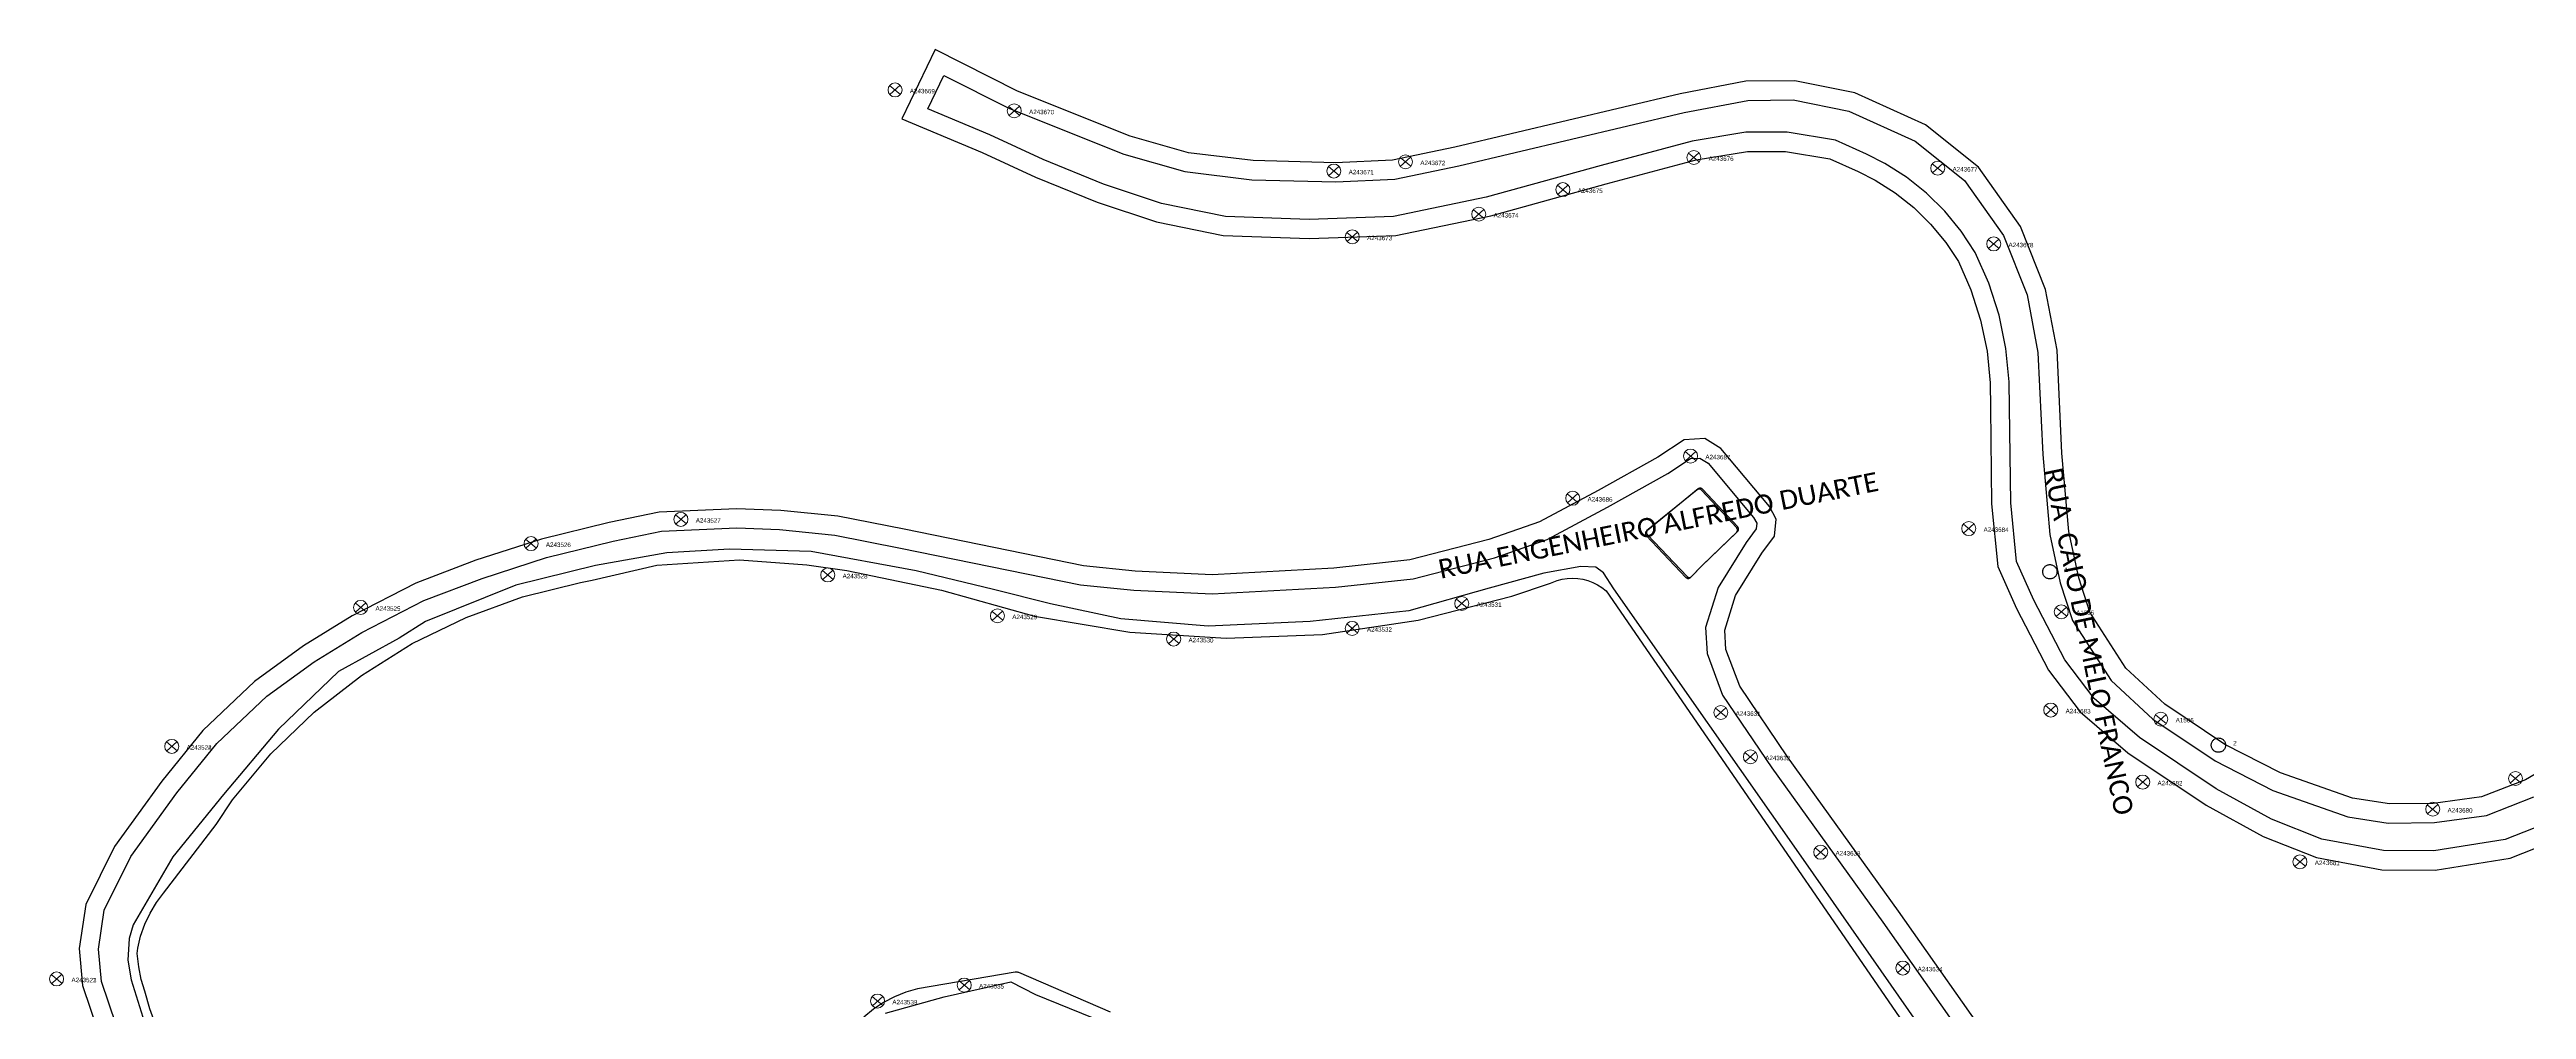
# Model space of a CAD drawing. Header units: millimetres. Extents: x 676447 to 689606, y 7455628 to 7463967.
# Drawn here: x 683627.9 to 684016.5, y 7460024.9 to 7460175.6 of the extents above; entities that cross this region are included whole.
import ezdxf

# ---------------------------------------------------------------- set-up
doc = ezdxf.new("R2010")
doc.units = ezdxf.units.MM
doc.header["$LTSCALE"] = 0.1
doc.header["$MEASUREMENT"] = 0
doc.linetypes.add('PHANTOM2', pattern=[1.25, 0.625, -0.125, 0.125, -0.125, 0.125, -0.125])
doc.layers.add('10.4-Postes', color=1, linetype='Continuous', lineweight=0)
for name, color, linetype in [('Caixas Subterrâneas', 5, 'Continuous'), ('LEGENDAS_INFRAESTRUTURAS', 7, 'Continuous'), ('MUB_MEIOFIO', 7, 'Continuous'), ('MUB_OBRA_ARTE', 7, 'Continuous'), ('MUB_QUADRAS', 7, 'Continuous'), ('MUB_SEGMENTO', 7, 'Continuous'), ('NOS_DE_INFRAESTRUTURA', 7, 'Continuous')]:
    doc.layers.add(name, color=color, linetype=linetype)
doc.styles.add('Legend', font='calibri.ttf')
doc.styles.get("Standard").update_dxf_attribs({"font": 'arial.ttf'})

# ---------------------------------------------------------------- blocks, each defined once
blk = doc.blocks.new('PTPT')
at = {"layer": '10.4-Postes', "color": 1, "linetype": 'PHANTOM2'}
for points in [[(-0.0000079, 0.0000104), (0.0000075, -0.000002)], [(0.000007, 0.0000109), (-0.0000074, -0.0000025)]]:
    blk.add_lwpolyline(points, dxfattribs=at)
at = {"layer": '10.4-Postes', "color": 1}
blk.add_circle((-0.0000002, 0.0000042), 0.00000987, dxfattribs=at)
blk = doc.blocks.new('MHMZ')
at = {"linetype": 'PHANTOM2'}
blk.add_circle((0, 0), 0.0000101, dxfattribs=at)

msp = doc.modelspace()

# ---------------------------------------------------------------- linework, layer by layer
at = {"layer": 'MUB_MEIOFIO', "color": 253, "linetype": 'Continuous'}
for points in [[(684021.99, 7460055.06), (684013.2, 7460051.6), (684002.02, 7460049.8), (683994.13, 7460049.87), (683984.44, 7460051.67), (683976.53, 7460054.8), (683967.88, 7460059.57), (683955.82, 7460067.61), (683948.74, 7460073.71), (683944.11, 7460079.8), (683939.25, 7460089.16), (683936.53, 7460095.24), (683935.63, 7460104.42), (683935.44, 7460119.39), (683935.41, 7460123.4), (683934.88, 7460128.67), (683933.8, 7460133.85), (683932.19, 7460138.89), (683930.06, 7460143.73), (683927.84, 7460147.08), (683925.28, 7460150.19), (683922.41, 7460153.01), (683919.26, 7460155.51), (683915.87, 7460157.67), (683912.98, 7460159.15), (683908.13, 7460161.32), (683900.55, 7460162.58), (683894.09, 7460162.58), (683885.67, 7460161.18), (683871.38, 7460157.38), (683853.33, 7460152.4), (683838.77, 7460149.37), (683825.57, 7460148.88), (683812.44, 7460149.37), (683802.36, 7460151.41), (683793.31, 7460154.43), (683783.83, 7460158.29), (683775.46, 7460162.16), (683765.7, 7460166.23), (683768.23, 7460171.5), (683778.55, 7460166.3), (683796.49, 7460159.13), (683806.04, 7460156.4), (683816.57, 7460155.13), (683829.73, 7460154.79), (683838.99, 7460155.21), (683849.05, 7460157.32), (683884.4, 7460165.68), (683894.37, 7460167.58), (683901.47, 7460167.65), (683910.25, 7460165.9), (683920.66, 7460161.18), (683928.38, 7460155.01), (683934.49, 7460146.36), (683938.22, 7460137.08), (683939.9, 7460128.01), (683940.67, 7460112), (683941.77, 7460099.47), (683943.41, 7460091.9), (683945.3, 7460085.98), (683951.37, 7460076.56), (683957.93, 7460070.48), (683967.68, 7460063.93), (683976.78, 7460059.3), (683988.53, 7460055.15), (683994.86, 7460054.19), (684002.12, 7460054.27), (684010.26, 7460055.39), (684017.7, 7460058.28)], [(683638.36, 7460022.51), (683636.05, 7460029.32), (683635.59, 7460034.39), (683636.51, 7460040.51), (683640.67, 7460048.92), (683647.89, 7460058.95), (683654.17, 7460066.67), (683662.02, 7460074.08), (683669.45, 7460079.49), (683676.9, 7460084.08), (683686.62, 7460089.08), (683695.8, 7460092.58), (683705.91, 7460095.85), (683716.36, 7460098.39), (683723.93, 7460099.96), (683735.74, 7460100.48), (683742.44, 7460100.24), (683751.14, 7460099.36), (683761.41, 7460097.34), (683789.7, 7460091.58), (683798.03, 7460090.71), (683810.35, 7460090.13), (683829.67, 7460091.19), (683841.89, 7460092.5), (683854.63, 7460095.8), (683862.92, 7460098.67), (683872.34, 7460103.75), (683881.82, 7460109.05), (683885.38, 7460111.36), (683886.85, 7460111.45), (683888.17, 7460110.65), (683895.29, 7460102.15), (683895.77, 7460101.26), (683895.67, 7460100.33), (683894.1, 7460098.19), (683889.73, 7460091.17), (683887.73, 7460084.85), (683887.98, 7460080.77), (683890.43, 7460074.27), (683898.14, 7460062.85), (683915.58, 7460038.64), (683931.3, 7460016.22)], [(683892.61, 7460099.8), (683892.64, 7460099.84), (683892.68, 7460099.88), (683892.7, 7460099.92), (683892.72, 7460099.97), (683892.74, 7460100.02), (683892.75, 7460100.07), (683892.76, 7460100.12), (683892.76, 7460100.18), (683892.76, 7460100.23), (683892.74, 7460100.28), (683892.73, 7460100.33), (683892.71, 7460100.38), (683892.68, 7460100.42), (683892.65, 7460100.47), (683892.63, 7460100.5), (683887.1, 7460106.43), (683887.06, 7460106.46), (683887.02, 7460106.5), (683886.98, 7460106.52), (683886.93, 7460106.55), (683886.88, 7460106.56), (683886.83, 7460106.58), (683886.78, 7460106.58), (683886.72, 7460106.59), (683886.67, 7460106.58), (683886.62, 7460106.57), (683886.57, 7460106.56), (683886.52, 7460106.54), (683886.48, 7460106.52), (683886.43, 7460106.49), (683886.42, 7460106.47), (683878.5, 7460100.02), (683878.46, 7460099.99), (683878.42, 7460099.95), (683878.39, 7460099.9), (683878.37, 7460099.86), (683878.35, 7460099.81), (683878.33, 7460099.76), (683878.32, 7460099.71), (683878.31, 7460099.66), (683878.31, 7460099.61), (683878.32, 7460099.55), (683878.33, 7460099.5), (683878.35, 7460099.45), (683878.37, 7460099.4), (683878.4, 7460099.36), (683878.43, 7460099.32), (683878.45, 7460099.29), (683884.67, 7460092.73), (683884.71, 7460092.69), (683884.75, 7460092.66), (683884.79, 7460092.63), (683884.84, 7460092.61), (683884.89, 7460092.59), (683884.94, 7460092.58), (683884.99, 7460092.58), (683885.05, 7460092.57), (683885.1, 7460092.58), (683885.15, 7460092.59), (683885.2, 7460092.6), (683885.25, 7460092.62), (683885.29, 7460092.65), (683885.34, 7460092.68), (683885.38, 7460092.71), (683885.39, 7460092.73), (683887.09, 7460094.49), (683892.61, 7460099.8)], [(683922.76, 7460020.29), (683903.13, 7460048.45), (683903.11, 7460048.47), (683873.34, 7460090.91), (683871.75, 7460093.46), (683870.54, 7460094.31), (683868.2, 7460094.45), (683862.38, 7460093.39), (683853.79, 7460091.05), (683841.19, 7460087.49), (683825.71, 7460085.79), (683809.7, 7460085.08), (683796, 7460086.21), (683784.99, 7460088.56), (683776.02, 7460090.83), (683763.88, 7460093.74), (683747.41, 7460096.79), (683734.59, 7460097.14), (683724.79, 7460096.57), (683713.58, 7460094.58), (683701.08, 7460091.53), (683686.93, 7460085.82), (683682.75, 7460083.19), (683673.23, 7460077.94), (683663.86, 7460068.92), (683655.19, 7460058.67), (683647.24, 7460048.88), (683641.04, 7460038.23), (683640.42, 7460036.06), (683640.2, 7460032.68), (683640.73, 7460029.58), (683642.55, 7460023.72)], [(683759.1, 7460024.36), (683768.26, 7460026.91), (683778.75, 7460029.26), (683782.63, 7460027.28), (683795.11, 7460022.21)]]:
    msp.add_lwpolyline(points, dxfattribs=at)
at = {"layer": 'MUB_MEIOFIO', "linetype": 'Continuous'}
for points in [[(684021.99, 7460055.06), (684013.2, 7460051.6), (684002.02, 7460049.8), (683994.13, 7460049.87), (683984.44, 7460051.67), (683976.53, 7460054.8), (683967.88, 7460059.57), (683955.82, 7460067.61), (683948.74, 7460073.71), (683944.11, 7460079.8), (683939.25, 7460089.16), (683936.53, 7460095.24), (683935.63, 7460104.42), (683935.44, 7460119.39), (683935.41, 7460123.4), (683934.88, 7460128.67), (683933.8, 7460133.85), (683932.19, 7460138.89), (683930.06, 7460143.73), (683927.84, 7460147.08), (683925.28, 7460150.19), (683922.41, 7460153.01), (683919.26, 7460155.51), (683915.87, 7460157.67), (683912.98, 7460159.15), (683908.13, 7460161.32), (683900.55, 7460162.58), (683894.09, 7460162.58), (683885.67, 7460161.18), (683871.38, 7460157.38), (683853.33, 7460152.4), (683838.77, 7460149.37), (683825.57, 7460148.88), (683812.44, 7460149.37), (683802.36, 7460151.41), (683793.31, 7460154.43), (683783.83, 7460158.29), (683775.46, 7460162.16), (683765.7, 7460166.23), (683768.23, 7460171.5), (683778.55, 7460166.3), (683796.49, 7460159.13), (683806.04, 7460156.4), (683816.57, 7460155.13), (683829.73, 7460154.79), (683838.99, 7460155.21), (683849.05, 7460157.32), (683884.4, 7460165.68), (683894.37, 7460167.58), (683901.47, 7460167.65), (683910.25, 7460165.9), (683920.66, 7460161.18), (683928.38, 7460155.01), (683934.49, 7460146.36), (683938.22, 7460137.08), (683939.9, 7460128.01), (683940.67, 7460112), (683941.77, 7460099.47), (683943.41, 7460091.9), (683945.3, 7460085.98), (683951.37, 7460076.56), (683957.93, 7460070.48), (683967.68, 7460063.93), (683976.78, 7460059.3), (683988.53, 7460055.15), (683994.86, 7460054.19), (684002.12, 7460054.27), (684010.26, 7460055.39), (684017.7, 7460058.28)], [(683638.36, 7460022.51), (683636.05, 7460029.32), (683635.59, 7460034.39), (683636.51, 7460040.51), (683640.67, 7460048.92), (683647.89, 7460058.95), (683654.17, 7460066.67), (683662.02, 7460074.08), (683669.45, 7460079.49), (683676.9, 7460084.08), (683686.62, 7460089.08), (683695.8, 7460092.58), (683705.91, 7460095.85), (683716.36, 7460098.39), (683723.93, 7460099.96), (683735.74, 7460100.48), (683742.44, 7460100.24), (683751.14, 7460099.36), (683761.41, 7460097.34), (683789.7, 7460091.58), (683798.03, 7460090.71), (683810.35, 7460090.13), (683829.67, 7460091.19), (683841.89, 7460092.5), (683854.63, 7460095.8), (683862.92, 7460098.67), (683872.34, 7460103.75), (683881.82, 7460109.05), (683885.38, 7460111.36), (683886.85, 7460111.45), (683888.17, 7460110.65), (683895.29, 7460102.15), (683895.77, 7460101.26), (683895.67, 7460100.33), (683894.1, 7460098.19), (683889.73, 7460091.17), (683887.73, 7460084.85), (683887.98, 7460080.77), (683890.43, 7460074.27), (683898.14, 7460062.85), (683915.58, 7460038.64), (683931.3, 7460016.22)], [(683892.61, 7460099.8), (683892.64, 7460099.84), (683892.68, 7460099.88), (683892.7, 7460099.92), (683892.72, 7460099.97), (683892.74, 7460100.02), (683892.75, 7460100.07), (683892.76, 7460100.12), (683892.76, 7460100.18), (683892.76, 7460100.23), (683892.74, 7460100.28), (683892.73, 7460100.33), (683892.71, 7460100.38), (683892.68, 7460100.42), (683892.65, 7460100.47), (683892.63, 7460100.5), (683887.1, 7460106.43), (683887.06, 7460106.46), (683887.02, 7460106.5), (683886.98, 7460106.52), (683886.93, 7460106.55), (683886.88, 7460106.56), (683886.83, 7460106.58), (683886.78, 7460106.58), (683886.72, 7460106.59), (683886.67, 7460106.58), (683886.62, 7460106.57), (683886.57, 7460106.56), (683886.52, 7460106.54), (683886.48, 7460106.52), (683886.43, 7460106.49), (683886.42, 7460106.47), (683878.5, 7460100.02), (683878.46, 7460099.99), (683878.42, 7460099.95), (683878.39, 7460099.9), (683878.37, 7460099.86), (683878.35, 7460099.81), (683878.33, 7460099.76), (683878.32, 7460099.71), (683878.31, 7460099.66), (683878.31, 7460099.61), (683878.32, 7460099.55), (683878.33, 7460099.5), (683878.35, 7460099.45), (683878.37, 7460099.4), (683878.4, 7460099.36), (683878.43, 7460099.32), (683878.45, 7460099.29), (683884.67, 7460092.73), (683884.71, 7460092.69), (683884.75, 7460092.66), (683884.79, 7460092.63), (683884.84, 7460092.61), (683884.89, 7460092.59), (683884.94, 7460092.58), (683884.99, 7460092.58), (683885.05, 7460092.57), (683885.1, 7460092.58), (683885.15, 7460092.59), (683885.2, 7460092.6), (683885.25, 7460092.62), (683885.29, 7460092.65), (683885.34, 7460092.68), (683885.38, 7460092.71), (683885.39, 7460092.73), (683887.09, 7460094.49), (683892.61, 7460099.8)], [(683922.76, 7460020.29), (683903.13, 7460048.45), (683903.11, 7460048.47), (683873.34, 7460090.91), (683871.75, 7460093.46), (683870.54, 7460094.31), (683868.2, 7460094.45), (683862.38, 7460093.39), (683853.79, 7460091.05), (683841.19, 7460087.49), (683825.71, 7460085.79), (683809.7, 7460085.08), (683796, 7460086.21), (683784.99, 7460088.56), (683776.02, 7460090.83), (683763.88, 7460093.74), (683747.41, 7460096.79), (683734.59, 7460097.14), (683724.79, 7460096.57), (683713.58, 7460094.58), (683701.08, 7460091.53), (683686.93, 7460085.82), (683682.75, 7460083.19), (683673.23, 7460077.94), (683663.86, 7460068.92), (683655.19, 7460058.67), (683647.24, 7460048.88), (683641.04, 7460038.23), (683640.42, 7460036.06), (683640.2, 7460032.68), (683640.73, 7460029.58), (683642.55, 7460023.72)], [(683759.1, 7460024.36), (683768.26, 7460026.91), (683778.75, 7460029.26), (683782.63, 7460027.28), (683795.11, 7460022.21)]]:
    msp.add_lwpolyline(points, dxfattribs=at)
at = {"layer": 'MUB_OBRA_ARTE', "linetype": 'Continuous'}
msp.add_lwpolyline([(683892.78, 7460099.94), (683892.81, 7460099.98), (683892.85, 7460100.02), (683892.87, 7460100.06), (683892.89, 7460100.11), (683892.91, 7460100.16), (683892.92, 7460100.21), (683892.93, 7460100.26), (683892.93, 7460100.32), (683892.93, 7460100.37), (683892.91, 7460100.42), (683892.9, 7460100.47), (683892.88, 7460100.52), (683892.85, 7460100.56), (683892.82, 7460100.61), (683892.8, 7460100.64), (683887.27, 7460106.57), (683887.23, 7460106.6), (683887.19, 7460106.64), (683887.15, 7460106.66), (683887.1, 7460106.69), (683887.05, 7460106.7), (683887, 7460106.72), (683886.95, 7460106.72), (683886.89, 7460106.73), (683886.84, 7460106.72), (683886.79, 7460106.71), (683886.74, 7460106.7), (683886.69, 7460106.68), (683886.65, 7460106.66), (683886.6, 7460106.63), (683886.59, 7460106.61), (683878.67, 7460100.16), (683878.63, 7460100.13), (683878.59, 7460100.09), (683878.56, 7460100.04), (683878.54, 7460100), (683878.52, 7460099.95), (683878.5, 7460099.9), (683878.49, 7460099.85), (683878.48, 7460099.8), (683878.48, 7460099.75), (683878.49, 7460099.69), (683878.5, 7460099.64), (683878.52, 7460099.59), (683878.54, 7460099.54), (683878.57, 7460099.5), (683878.6, 7460099.46), (683878.62, 7460099.43), (683884.84, 7460092.87), (683884.88, 7460092.83), (683884.92, 7460092.8), (683884.96, 7460092.77), (683885.01, 7460092.75), (683885.06, 7460092.73), (683885.11, 7460092.72), (683885.16, 7460092.72), (683885.22, 7460092.71), (683885.27, 7460092.72), (683885.32, 7460092.73), (683885.37, 7460092.74), (683885.42, 7460092.76), (683885.46, 7460092.79), (683885.51, 7460092.82), (683885.55, 7460092.85), (683885.56, 7460092.87), (683887.26, 7460094.63), (683892.78, 7460099.94)], dxfattribs=at)
at = {"layer": 'MUB_QUADRAS', "linetype": 'Continuous'}
for points in [[(684022.36, 7460064.45), (684016.4, 7460060.99), (684009.5, 7460058.31), (684001.9, 7460057.27), (683995.07, 7460057.2), (683989.26, 7460058.07), (683977.96, 7460062.07), (683969.2, 7460066.52), (683959.8, 7460072.84), (683953.69, 7460078.5), (683948.03, 7460087.27), (683946.31, 7460092.67), (683944.75, 7460099.92), (683943.66, 7460112.21), (683942.89, 7460128.36), (683941.11, 7460137.92), (683937.15, 7460147.8), (683930.58, 7460157.08), (683922.24, 7460163.76), (683911.17, 7460168.77), (683901.75, 7460170.65), (683894.07, 7460170.58), (683883.77, 7460168.62), (683848.4, 7460160.25), (683838.62, 7460158.2), (683829.7, 7460157.79), (683816.79, 7460158.13), (683806.63, 7460159.35), (683797.46, 7460161.98), (683779.78, 7460169.04), (683766.85, 7460175.55), (683761.63, 7460164.68), (683774.25, 7460159.42), (683782.63, 7460155.54), (683792.27, 7460151.61), (683801.59, 7460148.51), (683812.08, 7460146.38), (683825.57, 7460145.88), (683839.13, 7460146.38), (683854.04, 7460149.48), (683872.16, 7460154.49), (683886.3, 7460158.24), (683894.34, 7460159.58), (683900.3, 7460159.58), (683907.26, 7460158.42), (683911.68, 7460156.44), (683914.38, 7460155.06), (683917.52, 7460153.06), (683920.42, 7460150.76), (683923.06, 7460148.16), (683925.43, 7460145.29), (683927.42, 7460142.29), (683929.38, 7460137.83), (683930.89, 7460133.09), (683931.91, 7460128.21), (683932.41, 7460123.24), (683932.44, 7460119.36), (683932.63, 7460104.25), (683933.59, 7460094.46), (683936.55, 7460087.86), (683941.56, 7460078.19), (683946.55, 7460071.65), (683954, 7460065.21), (683966.32, 7460057), (683975.25, 7460052.08), (683983.61, 7460048.77), (683993.84, 7460046.87), (684002.25, 7460046.8), (684013.99, 7460048.69), (684023.38, 7460052.39)], [(683933.74, 7460017.97), (683918.03, 7460040.38), (683900.6, 7460064.57), (683893.11, 7460075.66), (683890.95, 7460081.41), (683890.76, 7460084.47), (683892.47, 7460089.9), (683896.59, 7460096.51), (683898.57, 7460099.21), (683898.85, 7460101.86), (683897.79, 7460103.84), (683890.15, 7460112.96), (683887.61, 7460114.51), (683884.4, 7460114.3), (683880.27, 7460111.62), (683870.9, 7460106.38), (683861.71, 7460101.43), (683853.76, 7460098.67), (683841.35, 7460095.46), (683829.43, 7460094.18), (683810.34, 7460093.13), (683798.26, 7460093.71), (683790.15, 7460094.55), (683762, 7460100.28), (683751.58, 7460102.33), (683742.64, 7460103.24), (683735.72, 7460103.49), (683723.55, 7460102.95), (683715.7, 7460101.32), (683705.1, 7460098.74), (683694.8, 7460095.42), (683685.39, 7460091.83), (683675.42, 7460086.69), (683667.78, 7460081.98), (683660.1, 7460076.39), (683651.97, 7460068.72), (683645.51, 7460060.77), (683638.09, 7460050.48), (683633.61, 7460041.41), (683632.57, 7460034.48), (683633.09, 7460028.69), (683635.56, 7460021.42)], [(683641.65, 7460033.7), (683641.76, 7460034.57), (683642.21, 7460036.46), (683642.86, 7460038.31), (683643.69, 7460040.07), (683644.71, 7460041.74), (683645.8, 7460043.18), (683654.05, 7460053.96), (683656.61, 7460057.84), (683662.66, 7460065.04), (683669.42, 7460071.57), (683676.84, 7460077.36), (683684.81, 7460082.34), (683693.27, 7460086.46), (683702.1, 7460089.67), (683711.23, 7460091.95), (683713.05, 7460092.28), (683723.18, 7460094.64), (683736.17, 7460095.5), (683746.75, 7460094.7), (683753.02, 7460093.83), (683767.86, 7460090.75), (683782.45, 7460086.67), (683797.4, 7460084.13), (683812.52, 7460083.17), (683827.66, 7460083.79), (683842.66, 7460086), (683857.34, 7460089.76), (683863.42, 7460091.81), (683863.69, 7460091.94), (683864.45, 7460092.23), (683865.25, 7460092.45), (683866.06, 7460092.58), (683866.88, 7460092.62), (683867.7, 7460092.58), (683868.51, 7460092.46), (683869.3, 7460092.24), (683870.07, 7460091.95), (683870.8, 7460091.58), (683871.49, 7460091.14), (683872.13, 7460090.62), (683935.17, 7459998.97)], [(683644.74, 7460022.01), (683643.64, 7460025.04), (683642.88, 7460027.82), (683642.3, 7460029.65), (683641.94, 7460031.61), (683641.65, 7460033.7)], [(683794.39, 7460024.5), (683780.01, 7460030.71), (683779.91, 7460030.75), (683779.81, 7460030.77), (683779.71, 7460030.79), (683779.6, 7460030.79), (683779.5, 7460030.79), (683779.45, 7460030.78), (683764.12, 7460028.16), (683762.27, 7460027.64), (683760.48, 7460026.93), (683758.78, 7460026.04), (683757.18, 7460024.97), (683755.7, 7460023.74)]]:
    msp.add_lwpolyline(points, dxfattribs=at)

# ---------------------------------------------------------------- block references
at = {"layer": 'Caixas Subterrâneas', "color": 40}
for p, xscale, yscale, zscale, rotation in [((683941.77, 7460093.61), 111319.4907932735, 111319.4907932735, 111319.4907932735, 359.3000281319231), ((683968.22, 7460066.41), 111319.4907932736, 111319.4907932736, 111319.4907932736, 359.2999191892199)]:
    msp.add_blockref('MHMZ', p, dxfattribs=dict(at, xscale=xscale, yscale=yscale, zscale=zscale, rotation=rotation))
at = {"layer": 'NOS_DE_INFRAESTRUTURA', "color": 1}
for p, xscale, yscale, zscale, rotation in [((683760.59, 7460168.74), 111319.4907932736, 111319.4907932736, 111319.4907932736, 359.3007401606337), ((683779.3, 7460165.46), 111319.4907932736, 111319.4907932736, 111319.4907932736, 359.3006680231568), ((683829.44, 7460156.02), 111319.4907932736, 111319.4907932736, 111319.4907932736, 359.3004744295786), ((683840.68, 7460157.47), 111319.4907932736, 111319.4907932736, 111319.4907932736, 359.3004321297091), ((683885.92, 7460158.14), 111319.4907932736, 111319.4907932736, 111319.4907932736, 359.3002603207327), ((683924.19, 7460156.47), 111319.4907932736, 111319.4907932736, 111319.4907932736, 359.3001142440053), ((683865.38, 7460153.1), 111319.4907932736, 111319.4907932736, 111319.4907932736, 359.3003368687325), ((683852.18, 7460149.25), 111319.4907932736, 111319.4907932736, 111319.4907932736, 359.3003858675522), ((683832.34, 7460145.69), 111319.4907932736, 111319.4907932736, 111319.4907932736, 359.3004602397648), ((683932.97, 7460144.59), 111319.4907932736, 111319.4907932736, 111319.4907932736, 359.3000772208263), ((683885.41, 7460111.3), 111319.4907932735, 111319.4907932735, 111319.4907932735, 359.3002478581607), ((683866.92, 7460104.68), 111319.4907932736, 111319.4907932736, 111319.4907932736, 359.3003161656242), ((683727, 7460101.37), 111319.4907932736, 111319.4907932736, 111319.4907932736, 359.3008472417212), ((683929.06, 7460099.92), 111319.4907932736, 111319.4907932736, 111319.4907932736, 359.3000783787561), ((683703.48, 7460097.56), 111319.4907932736, 111319.4907932736, 111319.4907932736, 359.300935522386), ((683750.04, 7460092.64), 111319.4907932736, 111319.4907932736, 111319.4907932736, 359.3007569463366), ((683676.75, 7460087.55), 111319.4907932735, 111319.4907932735, 111319.4907932735, 359.3010341124981), ((683776.66, 7460086.23), 111319.4907932736, 111319.4907932736, 111319.4907932736, 359.3006537437169), ((683849.51, 7460088.17), 111319.4907932736, 111319.4907932736, 111319.4907932736, 359.300377313859), ((683943.58, 7460086.86), 111319.4907932736, 111319.4907932736, 111319.4907932736, 359.3000191742028), ((683804.31, 7460082.59), 111319.4907932736, 111319.4907932736, 111319.4907932736, 359.3005474803589), ((683832.31, 7460084.26), 111319.4907932735, 111319.4907932735, 111319.4907932735, 359.3004415146552), ((683890.16, 7460071.06), 111319.4907932736, 111319.4907932736, 111319.4907932736, 359.3002174599694), ((683941.93, 7460071.45), 111319.4907932736, 111319.4907932736, 111319.4907932736, 359.3000207142255), ((683959.2, 7460070.02), 111319.4907932736, 111319.4907932736, 111319.4907932736, 359.2999545984598), ((683647.11, 7460065.75), 111319.4907932735, 111319.4907932735, 111319.4907932735, 359.3011401350014), ((683647.11, 7460065.75), 111319.4907932735, 111319.4907932735, 111319.4907932735, 359.3011401350014), ((683894.8, 7460064.1), 111319.4907932736, 111319.4907932736, 111319.4907932736, 359.3001976861268), ((683956.35, 7460060.15), 111319.4907932735, 111319.4907932735, 111319.4907932735, 359.2999624115998), ((684014.84, 7460060.71), 111319.4907932736, 111319.4907932736, 111319.4907932736, 359.2997401159433), ((684001.86, 7460055.89), 111319.4907932736, 111319.4907932736, 111319.4907932736, 359.2997880311393), ((683905.83, 7460049.14), 111319.4907932736, 111319.4907932736, 111319.4907932736, 359.3001511402231), ((683981.03, 7460047.63), 111319.4907932736, 111319.4907932736, 111319.4907932736, 359.2998646845451), ((683629.05, 7460029.25), 111319.4907932736, 111319.4907932736, 111319.4907932736, 359.3011976683796), ((683629.05, 7460029.25), 111319.4907932736, 111319.4907932736, 111319.4907932736, 359.3011976683796), ((683771.45, 7460028.29), 111319.4907932736, 111319.4907932736, 111319.4907932736, 359.3006558027557), ((683918.71, 7460030.97), 111319.4907932736, 111319.4907932736, 111319.4907932736, 359.3000965830861), ((683757.85, 7460025.79), 111319.4907932735, 111319.4907932735, 111319.4907932735, 359.3007067616396)]:
    msp.add_blockref('PTPT', p, dxfattribs=dict(at, xscale=xscale, yscale=yscale, zscale=zscale, rotation=rotation))

# ---------------------------------------------------------------- texts
at = {"layer": 'LEGENDAS_INFRAESTRUTURAS', "color": 1}
for s, rotation, p in [('A243669', 359.3007, (683762.9, 7460168.71)), ('A243670', 359.3007, (683781.61, 7460165.43)), ('A243672', 359.3004, (683842.99, 7460157.44)), ('A243676', 359.3003, (683888.23, 7460158.11)), ('A243671', 359.3005, (683831.75, 7460155.99)), ('A243675', 359.3003, (683867.69, 7460153.07)), ('A243677', 359.3001, (683926.5, 7460156.44)), ('A243674', 359.3004, (683854.49, 7460149.22)), ('A243673', 359.3005, (683834.65, 7460145.66)), ('A243678', 359.3001, (683935.28, 7460144.56)), ('A243687', 359.3002, (683887.72, 7460111.28)), ('A243686', 359.3003, (683869.23, 7460104.65)), ('A243527', 359.3008, (683729.31, 7460101.34)), ('A243684', 359.3001, (683931.37, 7460099.89)), ('A243526', 359.3009, (683705.79, 7460097.53)), ('A243528', 359.3007, (683752.35, 7460092.61)), ('A243525', 359.301, (683679.06, 7460087.52)), ('A243531', 359.3004, (683851.82, 7460088.14)), ('A243529', 359.3006, (683778.97, 7460086.2)), ('A243532', 359.3004, (683834.62, 7460084.23)), ('A1505', 359.3, (683945.89, 7460086.84)), ('A243530', 359.3005, (683806.62, 7460082.56)), ('A243683', 359.3, (683944.24, 7460071.42)), ('A243631', 359.3002, (683892.47, 7460071.03)), ('A1506', 359.2999, (683961.51, 7460069.99)), ('A243524', 359.3011, (683649.42, 7460065.72)), ('A243522', 359.3011, (683649.42, 7460065.72)), ('A243632', 359.3002, (683897.11, 7460064.07)), ('A243682', 359.3, (683958.66, 7460060.12)), ('A243680', 359.2998, (684004.17, 7460055.86)), ('A243633', 359.3001, (683908.14, 7460049.11)), ('A243681', 359.2999, (683983.34, 7460047.61)), ('A243523', 359.3012, (683631.36, 7460029.23)), ('A243521', 359.3012, (683631.36, 7460029.23)), ('A243634', 359.3001, (683921.02, 7460030.94)), ('A243539', 359.3007, (683760.16, 7460025.76)), ('A243535', 359.3006, (683773.76, 7460028.26))]:
    msp.add_text(s, height=0.7, rotation=rotation, dxfattribs=at).set_placement(p)
at = {"layer": 'LEGENDAS_INFRAESTRUTURAS', "color": 5}
for s, rotation, p in [('1', 359.3, (683944.07, 7460093.58)), ('2', 359.2999, (683970.53, 7460066.38))]:
    msp.add_text(s, height=0.7, rotation=rotation, dxfattribs=at).set_placement(p)
at = {"layer": 'MUB_SEGMENTO', "color": 253, "style": 'Legend'}
for s, rotation, p in [('RUA ENGENHEIRO ALFREDO DUARTE', 11.3704, (683846.18, 7460092.51)), ('RUA  CAIO DE MELO FRANCO', 281.7192, (683940.75, 7460109.55))]:
    msp.add_text(s, height=3, rotation=rotation, dxfattribs=at).set_placement(p)

doc.saveas('drawing.dxf')
